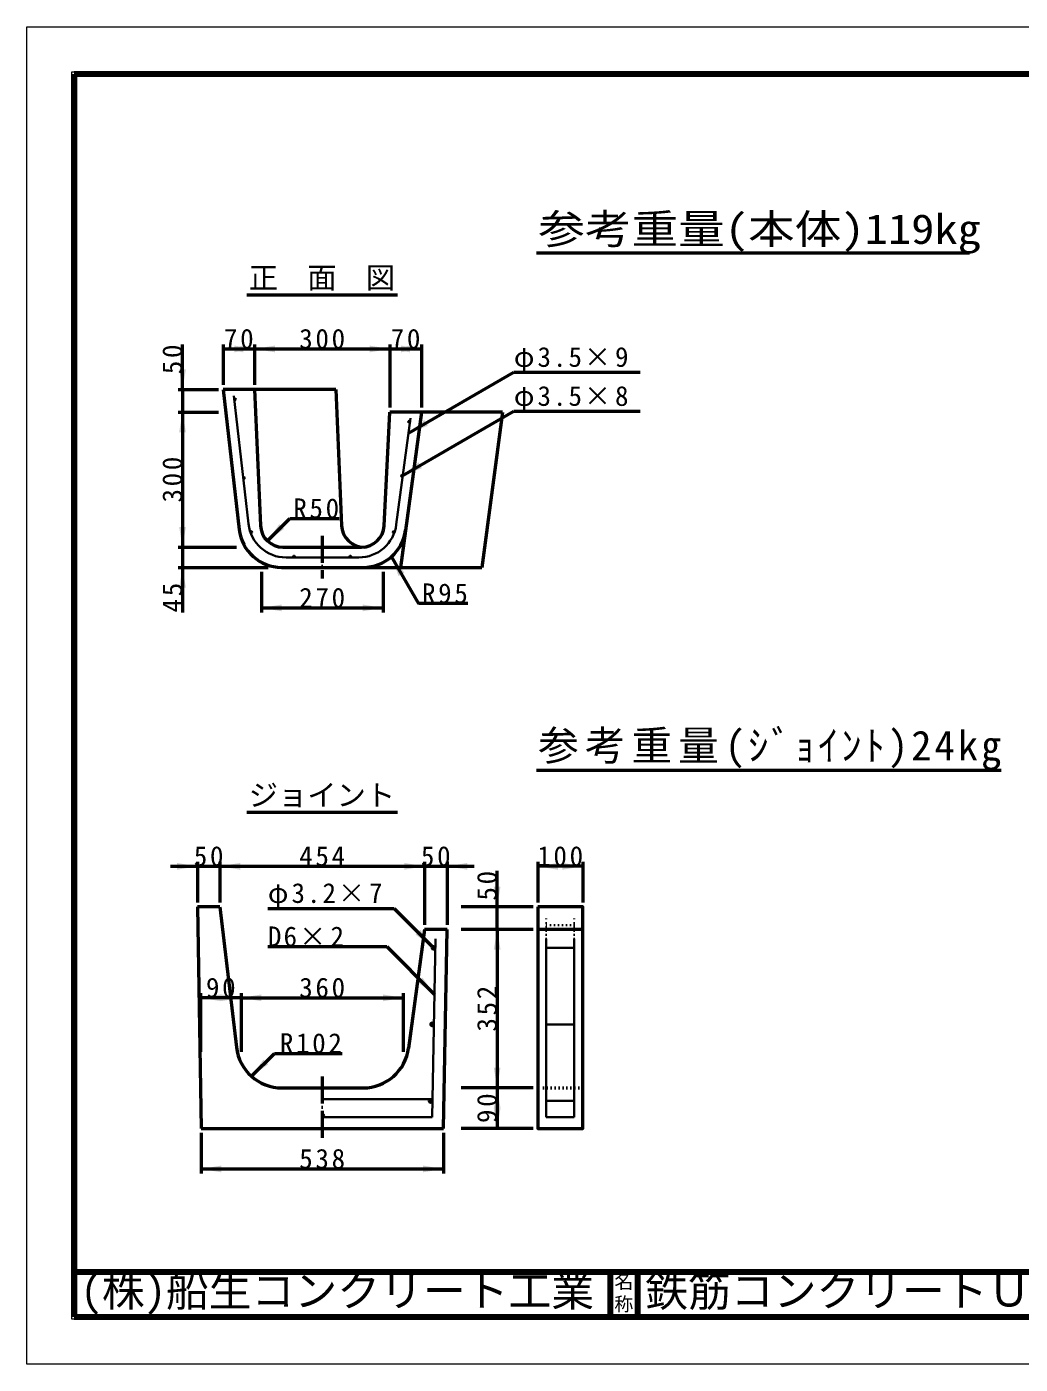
# Model space of a CAD drawing. Units: millimetres, scale not verified. Extents: x -2102 to 2102, y -1485 to 1485.
# Drawn here: x -2102 to 102, y -1485 to 1485 of the extents above; entities that cross this region are included whole.
import ezdxf
from ezdxf.enums import TextEntityAlignment as Align

# ---------------------------------------------------------------- set-up
doc = ezdxf.new("R2010")
doc.units = ezdxf.units.MM
doc.header["$LTSCALE"] = 5
doc.linetypes.add('DOTTED', pattern=[1.75, 0.25, -1.5])
doc.linetypes.add('LONG_DASHED_DOTTED', pattern=[15.25, 12, -1.5, 0.25, -1.5])
doc.layers.add('0-0_V-nasSTD', color=7, linetype='Continuous', lineweight=50)
doc.layers.add('0-1_0', color=7, linetype='Continuous', lineweight=50)
doc.styles.add('ＭＳ ゴシック', font='')
doc.styles.get('ＭＳ ゴシック').set_extended_font_data('MS Gothic')

msp = doc.modelspace()

# ---------------------------------------------------------------- linework, layer by layer
at = {"layer": '0-0_V-nasSTD', "lineweight": 100}
for p, q in [((-1997.5, 1380), (-1997.5, -1380)), ((-807.5, -1280), (-807.5, -1380)), ((-747.5, -1280), (-747.5, -1380)), ((-1997.5, -1380), (1997.5, -1380))]:
    msp.add_line(p, q, dxfattribs=at)
at = {"layer": '0-0_V-nasSTD'}
for p, q in [((-1756.842, 679.518), (-1756.842, 779.518)), ((-1666.842, 779.518), (-1666.842, 689.518)), ((-1596.842, 779.518), (-1596.842, 689.518)), ((-1296.842, 779.518), (-1296.842, 639.518)), ((-1226.842, 779.518), (-1226.842, 639.518)), ((-1296.842, 769.518), (-1226.842, 769.518)), ((-1255.265, 582.804), (-1021.438, 717.804)), ((-1021.438, 717.804), (-741.438, 717.804)), ((-1766.842, 679.518), (-1676.842, 679.518)), ((-1756.842, 679.518), (-1756.842, 629.518)), ((-1416.842, 679.518), (-1666.842, 679.518)), ((-1666.842, 679.518), (-1631.323, 368.731)), ((-1596.842, 679.518), (-1583.893, 377.377)), ((-1416.842, 679.518), (-1403.893, 377.377)), ((-1766.842, 629.518), (-1676.842, 629.518)), ((-1756.842, 629.518), (-1756.842, 329.518)), ((-1309.467, 377.021), (-1296.842, 629.518)), ((-1046.842, 629.518), (-1296.842, 629.518)), ((-1226.842, 629.518), (-1272.842, 284.518)), ((-1268.211, 488.726), (-1021.438, 631.201)), ((-1046.842, 629.518), (-1092.842, 284.518)), ((-1021.438, 631.201), (-741.438, 631.201)), ((-1568.529, 343.414), (-1519.032, 392.911)), ((-1519.032, 392.911), (-1409.032, 392.911)), ((-1766.842, 329.518), (-1636.842, 329.518)), ((-1756.842, 329.518), (-1756.842, 284.518)), ((-1533.939, 329.518), (-1359.404, 329.518)), ((-1293.437, 308.041), (-1233.437, 204.118)), ((-1766.842, 284.518), (-1566.842, 284.518)), ((-1756.842, 284.518), (-1756.842, 184.518)), ((-1581.842, 274.518), (-1581.842, 184.518)), ((-1536.938, 284.518), (-1092.842, 284.518)), ((-1311.842, 274.518), (-1311.842, 184.518)), ((-1581.842, 194.518), (-1311.842, 194.518)), ((-1123.437, 204.118), (-1233.437, 204.118)), ((-1783.842, -379.307), (-1723.842, -379.307)), ((-1723.842, -369.307), (-1723.842, -459.307)), ((-1723.842, -379.307), (-1673.842, -379.307)), ((-1673.842, -369.307), (-1673.842, -459.307)), ((-1673.842, -379.307), (-1219.842, -379.307)), ((-1219.842, -369.307), (-1219.842, -509.307)), ((-1219.842, -379.307), (-1169.842, -379.307)), ((-1169.842, -369.307), (-1169.842, -509.307)), ((-1169.842, -379.307), (-1109.842, -379.307)), ((-968.632, -369.307), (-968.632, -459.307)), ((-868.632, -379.307), (-968.632, -379.307)), ((-868.632, -369.307), (-868.632, -459.307)), ((-1058.632, -469.307), (-1058.632, -389.307)), ((-1673.842, -469.307), (-1723.842, -469.307)), ((-1723.842, -469.307), (-1715.842, -961.307)), ((-1673.842, -469.307), (-1637.383, -781.152)), ((-1567.343, -472.626), (-1287.343, -472.626)), ((-1287.343, -472.626), (-1202.491, -557.479)), ((-978.632, -469.307), (-1138.632, -469.307)), ((-1058.632, -519.307), (-1058.632, -469.307)), ((-1219.842, -519.307), (-1255.025, -782.807)), ((-1169.842, -519.307), (-1219.842, -519.307)), ((-1177.842, -961.307), (-1169.842, -519.307)), ((-978.632, -519.307), (-1138.632, -519.307)), ((-1058.632, -519.307), (-1058.632, -871.307)), ((-868.632, -519.307), (-968.632, -519.307)), ((-1567.343, -557.629), (-1303.784, -557.629)), ((-1303.784, -557.629), (-1197.718, -663.695)), ((-1716.842, -661.307), (-1716.842, -791.307)), ((-1626.842, -671.307), (-1716.842, -671.307)), ((-1626.842, -661.307), (-1626.842, -791.307)), ((-1626.842, -671.307), (-1266.842, -671.307)), ((-1266.842, -661.307), (-1266.842, -791.307)), ((-1603.807, -845.57), (-1552.895, -794.659)), ((-1552.895, -794.659), (-1402.895, -794.659)), ((-1536.073, -871.307), (-1356.128, -871.307)), ((-978.632, -871.307), (-1138.632, -871.307)), ((-1058.632, -871.307), (-1058.632, -961.307)), ((-1715.842, -961.307), (-1177.842, -961.307)), ((-1715.842, -971.307), (-1715.842, -1061.307)), ((-1177.842, -971.307), (-1177.842, -1061.307)), ((-978.632, -961.307), (-1138.632, -961.307)), ((-1715.842, -1051.307), (-1177.842, -1051.307))]:
    msp.add_line(p, q, dxfattribs=at)
at = {"layer": '0-0_V-nasSTD', "lineweight": 35}
for p, q in [((-1643.099, 665.518), (-1610.58, 380.98)), ((-1282.384, 379.416), (-1250.903, 615.518)), ((-1527.123, 306.518), (-1365.647, 306.518)), ((-1203.14, -936.307), (-1195.265, -540.307)), ((-949.882, -540.307), (-949.882, -936.307)), ((-887.382, -560.307), (-949.882, -560.307)), ((-887.382, -936.307), (-887.382, -540.307)), ((-887.382, -730.307), (-949.882, -730.307)), ((-1446.842, -896.307), (-1202.344, -896.307)), ((-887.382, -900.307), (-949.882, -900.307)), ((-1446.842, -936.307), (-1203.14, -936.307)), ((-949.882, -936.307), (-887.382, -936.307))]:
    msp.add_line(p, q, dxfattribs=at)
at = {"layer": '0-0_V-nasSTD', "linetype": 'LONG_DASHED_DOTTED'}
for p, q in [((-1446.842, 354.518), (-1446.842, 259.518)), ((-1446.842, -846.307), (-1446.842, -986.307))]:
    msp.add_line(p, q, dxfattribs=at)
at = {"layer": '0-0_V-nasSTD', "linetype": 'DOTTED', "lineweight": 35}
for p, q in [((-949.882, -540.307), (-949.882, -490.307)), ((-887.382, -540.307), (-887.382, -490.307)), ((-887.382, -510.307), (-949.882, -510.307))]:
    msp.add_line(p, q, dxfattribs=at)
at = {"layer": '0-0_V-nasSTD', "linetype": 'DOTTED'}
msp.add_line((-868.632, -871.307), (-968.632, -871.307), dxfattribs=at)
at = {"layer": '0-0_V-nasSTD', "lineweight": 18}
for points in [[(-2102.5, -1485), (-2102.5, 1485), (2102.5, 1485), (2102.5, -1485)], [(-2002.5, -1385), (-2002.5, 1385), (2002.5, 1385), (2002.5, -1385)]]:
    msp.add_lwpolyline(points, close=True, dxfattribs=at)
at = {"layer": '0-0_V-nasSTD', "lineweight": 100}
msp.add_lwpolyline([(1997.5, -1380), (1997.5, 1380), (-1997.5, 1380)], dxfattribs=at)
at = {"layer": '0-0_V-nasSTD'}
msp.add_lwpolyline([(-1666.842, 769.518), (-1596.842, 769.518), (-1296.842, 769.518)], dxfattribs=at)
msp.add_lwpolyline([(-968.632, -469.307), (-968.632, -961.307), (-868.632, -961.307), (-868.632, -469.307)], close=True, dxfattribs=at)
at = {"layer": '0-0_V-nasSTD', "lineweight": 35}
for centre, radius in [((-1640.282, 657.779), 1.92), ((-1253.874, 607.766), 1.92), ((-1620.319, 483.108), 1.92), ((-1269.874, 487.766), 1.92), ((-1604.376, 362.784), 1.92), ((-1288.394, 362.784), 1.92), ((-1509.342, 308.438), 1.92), ((-1384.342, 308.438), 1.92), ((-1199.662, -560.307), 4), ((-1203.043, -730.307), 4), ((-1206.424, -900.307), 4)]:
    msp.add_circle(centre, radius, dxfattribs=at)
at = {"layer": '0-0_V-nasSTD'}
for centre, radius, start, end in [((-1536.938, 379.518), 95, 186.5198, 270), ((-1533.939, 379.518), 50, 182.45403, 270), ((-1353.939, 379.518), 50, 182.45403, 270), ((-1359.404, 379.518), 50, 270, 357.13759), ((-1356.016, 379.518), 95, 270, 352.40536), ((-1536.073, -769.307), 102, 186.66849, 270), ((-1356.128, -769.307), 102, 270, 352.39469)]:
    msp.add_arc(centre, radius, start, end, dxfattribs=at)
at = {"layer": '0-0_V-nasSTD', "lineweight": 35}
for centre, radius, start, end in [((-1527.123, 390.518), 84, 186.5198, 270), ((-1365.647, 390.518), 84, 270, 352.40536), ((-1446.842, -932.307), 4, 270, 90)]:
    msp.add_arc(centre, radius, start, end, dxfattribs=at)
at = {"layer": '0-0_V-nasSTD'}
for points in [[(-1666.842, 769.518), (-1621.842, 762.018), (-1621.842, 777.018)], [(-1641.842, 762.018), (-1641.842, 777.018), (-1596.842, 769.518)], [(-1596.842, 769.518), (-1551.842, 762.018), (-1551.842, 777.018)], [(-1341.842, 762.018), (-1341.842, 777.018), (-1296.842, 769.518)], [(-1296.842, 769.518), (-1251.842, 762.018), (-1251.842, 777.018)], [(-1271.842, 762.018), (-1271.842, 777.018), (-1226.842, 769.518)], [(-1764.342, 724.518), (-1756.842, 679.518), (-1749.342, 724.518)], [(-1642.189, 657.561), (-1641.972, 658.69), (-1641.438, 656.246)], [(-1641.972, 658.69), (-1640.786, 659.632), (-1639.287, 659.421)], [(-1641.972, 658.69), (-1639.287, 659.421), (-1638.406, 658.189)], [(-1641.972, 658.69), (-1641.438, 656.246), (-1639.967, 655.885)], [(-1641.972, 658.69), (-1639.967, 655.885), (-1638.692, 656.702)], [(-1641.972, 658.69), (-1638.692, 656.702), (-1638.406, 658.189)], [(-1764.342, 584.518), (-1756.842, 629.518), (-1749.342, 584.518)], [(-1255.793, 607.826), (-1255.153, 609.198), (-1252.457, 606.471)], [(-1255.793, 607.826), (-1255.239, 606.417), (-1252.457, 606.471)], [(-1255.265, 582.804), (-1220.044, 611.8), (-1212.544, 598.809)], [(-1255.239, 606.417), (-1253.837, 605.847), (-1252.457, 606.471)], [(-1255.153, 609.198), (-1253.717, 609.68), (-1252.457, 606.471)], [(-1253.717, 609.68), (-1252.457, 606.471), (-1252.379, 608.971)], [(-1252.457, 606.471), (-1252.379, 608.971), (-1251.971, 607.512)], [(-1268.211, 488.726), (-1232.99, 517.721), (-1225.49, 504.731)], [(-1622.227, 482.89), (-1622.01, 484.019), (-1621.476, 481.576)], [(-1622.01, 484.019), (-1620.824, 484.961), (-1619.324, 484.75)], [(-1622.01, 484.019), (-1619.324, 484.75), (-1618.444, 483.518)], [(-1622.01, 484.019), (-1621.476, 481.576), (-1620.005, 481.214)], [(-1622.01, 484.019), (-1620.005, 481.214), (-1618.73, 482.031)], [(-1622.01, 484.019), (-1618.73, 482.031), (-1618.444, 483.518)], [(-1271.793, 487.826), (-1271.153, 489.198), (-1268.457, 486.471)], [(-1271.793, 487.826), (-1271.239, 486.417), (-1268.457, 486.471)], [(-1271.239, 486.417), (-1269.837, 485.847), (-1268.457, 486.471)], [(-1271.153, 489.198), (-1269.717, 489.68), (-1268.457, 486.471)], [(-1269.717, 489.68), (-1268.457, 486.471), (-1268.379, 488.971)], [(-1268.457, 486.471), (-1268.379, 488.971), (-1267.971, 487.512)], [(-1764.342, 374.518), (-1756.842, 329.518), (-1749.342, 374.518)], [(-1606.225, 363.303), (-1605.274, 364.481), (-1603.764, 364.604)], [(-1606.225, 363.303), (-1603.764, 364.604), (-1602.636, 363.595)], [(-1606.225, 363.303), (-1602.636, 363.595), (-1602.589, 362.081)], [(-1606.225, 363.303), (-1606.19, 362.154), (-1605.169, 361.035)], [(-1606.225, 363.303), (-1605.169, 361.035), (-1603.655, 361.005)], [(-1606.225, 363.303), (-1603.655, 361.005), (-1602.589, 362.081)], [(-1568.529, 343.414), (-1542.013, 380.537), (-1531.406, 369.93)], [(-1290.305, 362.603), (-1289.842, 364.044), (-1286.825, 361.677)], [(-1290.305, 362.603), (-1289.579, 361.274), (-1286.825, 361.677)], [(-1289.842, 364.044), (-1288.478, 364.702), (-1286.825, 361.677)], [(-1289.579, 361.274), (-1288.116, 360.884), (-1286.825, 361.677)], [(-1288.478, 364.702), (-1287.062, 364.167), (-1286.825, 361.677)], [(-1287.062, 364.167), (-1286.825, 361.677), (-1286.474, 362.771)], [(-1511.26, 308.535), (-1510.593, 309.895), (-1508.245, 306.862)], [(-1511.26, 308.535), (-1510.734, 307.115), (-1508.245, 306.862)], [(-1510.734, 307.115), (-1509.342, 306.518), (-1508.245, 306.862)], [(-1510.593, 309.895), (-1509.148, 310.348), (-1508.245, 306.862)], [(-1509.148, 310.348), (-1508.245, 306.862), (-1507.824, 309.613)], [(-1508.245, 306.862), (-1507.824, 309.613), (-1507.444, 308.147)], [(-1386.24, 308.147), (-1385.86, 309.613), (-1385.439, 306.862)], [(-1385.86, 309.613), (-1385.439, 306.862), (-1384.536, 310.348)], [(-1385.439, 306.862), (-1384.536, 310.348), (-1383.091, 309.895)], [(-1385.439, 306.862), (-1383.091, 309.895), (-1382.424, 308.535)], [(-1385.439, 306.862), (-1382.95, 307.115), (-1382.424, 308.535)], [(-1385.439, 306.862), (-1384.342, 306.518), (-1382.95, 307.115)], [(-1293.437, 308.041), (-1277.432, 265.32), (-1264.442, 272.82)], [(-1764.342, 239.518), (-1756.842, 284.518), (-1749.342, 239.518)], [(-1581.842, 194.518), (-1536.842, 187.018), (-1536.842, 202.018)], [(-1356.842, 187.018), (-1356.842, 202.018), (-1311.842, 194.518)], [(-1768.842, -386.807), (-1768.842, -371.807), (-1723.842, -379.307)], [(-1673.842, -379.307), (-1628.842, -386.807), (-1628.842, -371.807)], [(-1264.842, -386.807), (-1264.842, -371.807), (-1219.842, -379.307)], [(-1169.842, -379.307), (-1124.842, -386.807), (-1124.842, -371.807)], [(-968.632, -379.307), (-923.632, -386.807), (-923.632, -371.807)], [(-913.632, -386.807), (-913.632, -371.807), (-868.632, -379.307)], [(-1066.132, -424.307), (-1058.632, -469.307), (-1051.132, -424.307)], [(-1239.614, -530.962), (-1229.007, -520.356), (-1202.491, -557.479)], [(-1066.132, -564.307), (-1058.632, -519.307), (-1051.132, -564.307)], [(-1203.535, -561.31), (-1203.413, -558.918), (-1201.947, -557.024)], [(-1203.535, -561.31), (-1202.268, -563.342), (-1201.947, -557.024)], [(-1202.268, -563.342), (-1201.947, -557.024), (-1200.067, -564.287)], [(-1201.947, -557.024), (-1199.662, -556.307), (-1199.057, -556.353)], [(-1201.947, -557.024), (-1199.057, -556.353), (-1198.273, -556.556)], [(-1201.947, -557.024), (-1198.273, -556.556), (-1197.546, -556.913)], [(-1201.947, -557.024), (-1197.546, -556.913), (-1196.906, -557.408)], [(-1201.947, -557.024), (-1200.067, -564.287), (-1197.721, -563.805)], [(-1201.947, -557.024), (-1197.721, -563.805), (-1196.071, -562.069)], [(-1201.947, -557.024), (-1196.906, -557.408), (-1196.379, -558.022)], [(-1201.947, -557.024), (-1196.379, -558.022), (-1195.986, -558.73)], [(-1201.947, -557.024), (-1196.071, -562.069), (-1195.662, -560.307)], [(-1201.947, -557.024), (-1195.986, -558.73), (-1195.744, -559.502)], [(-1201.947, -557.024), (-1195.744, -559.502), (-1195.662, -560.307)], [(-1234.841, -637.178), (-1224.235, -626.572), (-1197.718, -663.695)], [(-1716.842, -671.307), (-1671.842, -678.807), (-1671.842, -663.807)], [(-1671.842, -678.807), (-1671.842, -663.807), (-1626.842, -671.307)], [(-1626.842, -671.307), (-1581.842, -678.807), (-1581.842, -663.807)], [(-1311.842, -678.807), (-1311.842, -663.807), (-1266.842, -671.307)], [(-1206.915, -731.31), (-1206.794, -728.918), (-1205.328, -727.024)], [(-1206.915, -731.31), (-1205.648, -733.342), (-1205.328, -727.024)], [(-1205.648, -733.342), (-1205.328, -727.024), (-1203.448, -734.287)], [(-1205.328, -727.024), (-1203.043, -726.307), (-1202.437, -726.353)], [(-1205.328, -727.024), (-1202.437, -726.353), (-1201.654, -726.556)], [(-1205.328, -727.024), (-1201.654, -726.556), (-1200.927, -726.913)], [(-1205.328, -727.024), (-1200.927, -726.913), (-1200.287, -727.408)], [(-1205.328, -727.024), (-1203.448, -734.287), (-1201.102, -733.805)], [(-1205.328, -727.024), (-1201.102, -733.805), (-1199.452, -732.069)], [(-1205.328, -727.024), (-1200.287, -727.408), (-1199.76, -728.022)], [(-1205.328, -727.024), (-1199.76, -728.022), (-1199.367, -728.73)], [(-1205.328, -727.024), (-1199.452, -732.069), (-1199.043, -730.307)], [(-1205.328, -727.024), (-1199.367, -728.73), (-1199.125, -729.502)], [(-1205.328, -727.024), (-1199.125, -729.502), (-1199.043, -730.307)], [(-1603.807, -845.57), (-1577.29, -808.447), (-1566.684, -819.054)], [(-1066.132, -826.307), (-1058.632, -871.307), (-1051.132, -826.307)], [(-1066.132, -916.307), (-1058.632, -871.307), (-1051.132, -916.307)], [(-1210.296, -901.31), (-1210.175, -898.918), (-1208.709, -897.024)], [(-1210.296, -901.31), (-1209.029, -903.342), (-1208.709, -897.024)], [(-1209.029, -903.342), (-1208.709, -897.024), (-1206.828, -904.287)], [(-1208.709, -897.024), (-1206.424, -896.307), (-1205.818, -896.353)], [(-1208.709, -897.024), (-1205.818, -896.353), (-1205.034, -896.556)], [(-1208.709, -897.024), (-1205.034, -896.556), (-1204.308, -896.913)], [(-1208.709, -897.024), (-1204.308, -896.913), (-1203.668, -897.408)], [(-1208.709, -897.024), (-1206.828, -904.287), (-1204.482, -903.805)], [(-1208.709, -897.024), (-1204.482, -903.805), (-1202.832, -902.069)], [(-1208.709, -897.024), (-1203.668, -897.408), (-1203.141, -898.022)], [(-1208.709, -897.024), (-1203.141, -898.022), (-1202.748, -898.73)], [(-1208.709, -897.024), (-1202.832, -902.069), (-1202.424, -900.307)], [(-1208.709, -897.024), (-1202.748, -898.73), (-1202.506, -899.502)], [(-1208.709, -897.024), (-1202.506, -899.502), (-1202.424, -900.307)], [(-1066.132, -916.307), (-1058.632, -961.307), (-1051.132, -916.307)], [(-1446.842, -936.307), (-1446.842, -928.307), (-1445.265, -935.983)], [(-1446.842, -928.307), (-1445.645, -928.491), (-1445.265, -935.983)], [(-1445.645, -928.491), (-1445.265, -935.983), (-1444.236, -929.272)], [(-1445.265, -935.983), (-1444.236, -929.272), (-1443.251, -930.546)], [(-1445.265, -935.983), (-1443.251, -930.546), (-1442.847, -932.105)], [(-1445.265, -935.983), (-1443.091, -933.696), (-1442.847, -932.105)], [(-1445.265, -935.983), (-1443.943, -935.063), (-1443.091, -933.696)], [(-1715.842, -1051.307), (-1670.842, -1058.807), (-1670.842, -1043.807)], [(-1222.842, -1058.807), (-1222.842, -1043.807), (-1177.842, -1051.307)]]:
    msp.add_solid(points, dxfattribs=at)
at = {"layer": '0-1_0'}
for p, q in [((-971.369, 983.074), (-10.369, 983.074)), ((-1613.97, 889.518), (-1279.714, 889.518)), ((-971.369, -165.751), (60.131, -165.751)), ((-1613.97, -259.307), (-1279.714, -259.307))]:
    msp.add_line(p, q, dxfattribs=at)
at = {"layer": '0-1_0', "lineweight": 100}
msp.add_line((-1997.5, -1280), (1997.5, -1280), dxfattribs=at)

# ---------------------------------------------------------------- texts
at = {"layer": '0-0_V-nasSTD', "style": 'ＭＳ ゴシック', "width": 1.15}
msp.add_text('参考重量(本体)119kg', height=65.98, dxfattribs=at).set_placement((-967.369, 983.074), align=Align.BOTTOM_LEFT)
at = {"layer": '0-0_V-nasSTD', "style": 'ＭＳ ゴシック'}
for s, height, p in [('正\u3000面\u3000図', 47.65, (-1609.974, 889.518)), ('ジョイント', 47.65, (-1609.974, -259.307)), ('(株)船生コンクリート工業', 69.65, (-1983.294, -1377.45)), ('鉄筋コンクリートＵ型水路コーナー', 69.65, (-730, -1377.53)), ('名', 30.79, (-798.518, -1326.001)), ('称', 30.79, (-798.524, -1375.99))]:
    msp.add_text(s, height=height, dxfattribs=at).set_placement(p, align=Align.BOTTOM_LEFT)
at = {"layer": '0-0_V-nasSTD', "attachment_point": 7, "style": 'ＭＳ ゴシック'}
for s, insert, char_height in [('\\T1.2;70', (-1664.833, 769.518), 43.99), ('\\T1.2;300', (-1497.829, 769.518), 43.99), ('\\T1.2;70', (-1294.833, 769.518), 43.99), ('\\T1.15;φ3.5×9', (-1021.438, 717.804), 43.99), ('\\T1.15;φ3.5×8', (-1021.438, 631.201), 43.99), ('\\T1.2;R50', (-1511.032, 392.911), 43.99), ('\\T1.2;270', (-1497.829, 194.518), 43.99), ('\\T1.2;R95', (-1225.437, 204.118), 43.99), ('\\T1.15;参考重量(ｼﾞｮｲﾝﾄ)24kg', (-967.369, -165.751), 65.98), ('\\T1.2;50', (-1731.833, -379.307), 43.99), ('\\T1.2;454', (-1497.829, -379.307), 43.99), ('\\T1.2;50', (-1227.833, -379.307), 43.99), ('\\T1.2;100', (-969.619, -379.307), 43.99), ('\\T1.15;φ3.2×7', (-1567.343, -472.626), 43.99), ('\\T1.16;D6×2', (-1567.343, -557.629), 43.99), ('\\T1.2;90', (-1704.833, -671.307), 43.99), ('\\T1.2;360', (-1497.829, -671.307), 43.99), ('\\T1.2;R102', (-1540.895, -794.659), 43.99), ('\\T1.2;538', (-1497.829, -1051.307), 43.99)]:
    msp.add_mtext(s, dxfattribs=dict(at, insert=insert, char_height=char_height))
at = {"layer": '0-0_V-nasSTD', "char_height": 43.99, "attachment_point": 7, "rotation": 90, "style": 'ＭＳ ゴシック'}
for s, insert in [('\\T1.2;50', (-1756.842, 713.518)), ('\\T1.2;300', (-1756.842, 428.531)), ('\\T1.2;45', (-1756.842, 184.518)), ('\\T1.2;50', (-1058.632, -455.307)), ('\\T1.2;352', (-1058.632, -746.294)), ('\\T1.2;90', (-1058.632, -949.298))]:
    msp.add_mtext(s, dxfattribs=dict(at, insert=insert))

doc.saveas('drawing.dxf')
